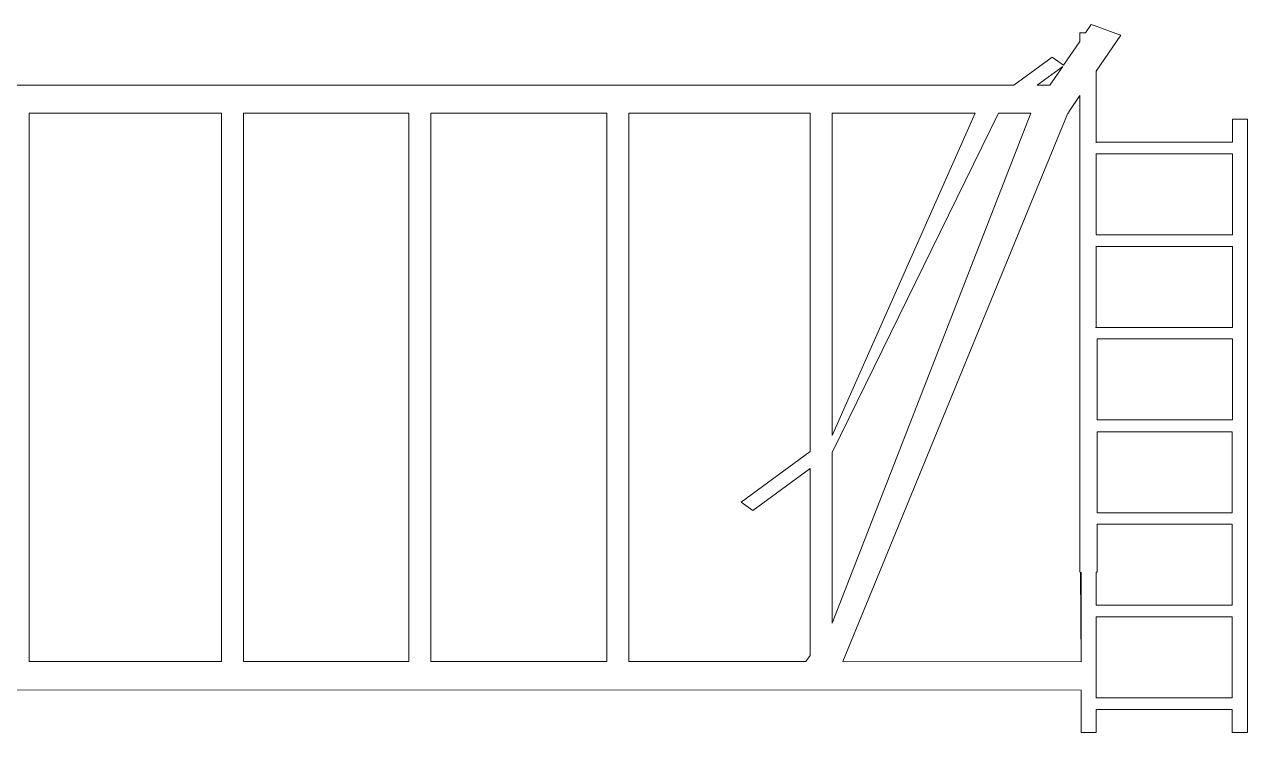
# Model space of a CAD drawing. Header units: millimetres. Extents: x -157 to 980, y -95 to 1044.
# Drawn here: x -103.5 to -26.6, y 26.6 to 71.1 of the extents above; entities that cross this region are included whole.
import ezdxf

# ---------------------------------------------------------------- set-up
doc = ezdxf.new("R2010")
doc.units = ezdxf.units.MM
doc.header["$MEASUREMENT"] = 0
doc.layers.add('Layer 1', color=7, linetype='Continuous')

msp = doc.modelspace()

# ---------------------------------------------------------------- linework, layer by layer
at = {"layer": 'Layer 1', "color": 1, "lineweight": 9}
for points, knots in [([(-36.0872, 63.6703), (-36.0872, 63.6703), (-36.0872, 68.1532), (-36.0872, 68.1532), (-36.0872, 68.1532), (-36.0872, 68.1532), (-34.5445, 70.4201), (-34.5445, 70.4201), (-34.5445, 70.4201), (-34.5445, 70.4201), (-34.8524, 70.5324), (-34.8524, 70.5324), (-34.8524, 70.5324), (-34.8524, 70.5324), (-36.0906, 70.982), (-36.0906, 70.982), (-36.0906, 70.982), (-36.0906, 70.982), (-36.4019, 71.0938), (-36.4019, 71.0938), (-36.4019, 71.0938), (-36.4019, 71.0938), (-36.7639, 70.562), (-36.7639, 70.562), (-36.7639, 70.562), (-36.7639, 70.562), (-37.1244, 70.562), (-37.1244, 70.562), (-37.1244, 70.562), (-37.1244, 70.562), (-37.1244, 70.0323), (-37.1244, 70.0323), (-37.1244, 70.0323), (-37.1244, 70.0323), (-38.1462, 68.5309), (-38.1462, 68.5309), (-38.1462, 68.5309), (-38.1462, 68.5309), (-38.8537, 69.0474), (-38.8537, 69.0474), (-38.8537, 69.0474), (-38.8537, 69.0474), (-41.2745, 67.2804), (-41.2745, 67.2804), (-41.2745, 67.2804), (-41.2745, 67.2804), (-141.9094, 67.2804), (-141.9094, 67.2804), (-141.9094, 67.2804), (-141.9094, 67.2804), (-144.3303, 69.0474), (-144.3303, 69.0474), (-144.3303, 69.0474), (-144.3303, 69.0474), (-145.0378, 68.5307), (-145.0378, 68.5307), (-145.0378, 68.5307), (-145.0378, 68.5307), (-146.0595, 70.0317), (-146.0595, 70.0317), (-146.0595, 70.0317), (-146.0595, 70.0317), (-146.0595, 70.562), (-146.0595, 70.562), (-146.0595, 70.562), (-146.0595, 70.562), (-146.4203, 70.562), (-146.4203, 70.562), (-146.4203, 70.562), (-146.4203, 70.562), (-146.7824, 71.0938), (-146.7824, 71.0938), (-146.7824, 71.0938), (-146.7824, 71.0938), (-147.0936, 70.982), (-147.0936, 70.982), (-147.0936, 70.982), (-147.0936, 70.982), (-148.3315, 70.5324), (-148.3315, 70.5324), (-148.3315, 70.5324), (-148.3315, 70.5324), (-148.6393, 70.4201), (-148.6393, 70.4201), (-148.6393, 70.4201), (-148.6393, 70.4201), (-147.0953, 68.1564), (-147.0953, 68.1564), (-147.0953, 68.1564), (-147.0953, 68.1564), (-147.0953, 63.6857), (-147.0953, 63.6857)], [0, 0, 0, 0, 0.0416667, 0.0416667, 0.0416667, 0.0416667, 0.0833333, 0.0833333, 0.0833333, 0.0833333, 0.125, 0.125, 0.125, 0.125, 0.1666667, 0.1666667, 0.1666667, 0.1666667, 0.2083333, 0.2083333, 0.2083333, 0.2083333, 0.25, 0.25, 0.25, 0.25, 0.2916667, 0.2916667, 0.2916667, 0.2916667, 0.3333333, 0.3333333, 0.3333333, 0.3333333, 0.375, 0.375, 0.375, 0.375, 0.4166667, 0.4166667, 0.4166667, 0.4166667, 0.4583333, 0.4583333, 0.4583333, 0.4583333, 0.5, 0.5, 0.5, 0.5, 0.5416667, 0.5416667, 0.5416667, 0.5416667, 0.5833333, 0.5833333, 0.5833333, 0.5833333, 0.625, 0.625, 0.625, 0.625, 0.6666667, 0.6666667, 0.6666667, 0.6666667, 0.7083333, 0.7083333, 0.7083333, 0.7083333, 0.75, 0.75, 0.75, 0.75, 0.7916667, 0.7916667, 0.7916667, 0.7916667, 0.8333333, 0.8333333, 0.8333333, 0.8333333, 0.875, 0.875, 0.875, 0.875, 0.9166667, 0.9166667, 0.9166667, 0.9166667, 1, 1, 1, 1]), ([(-38.9973, 67.2804), (-38.9973, 67.2804), (-39.8077, 67.2804), (-39.8077, 67.2804), (-39.8077, 67.2804), (-39.8077, 67.2804), (-38.1973, 68.4558), (-38.1973, 68.4558), (-38.1973, 68.4558), (-38.1973, 68.4558), (-38.9973, 67.2804), (-38.9973, 67.2804)], [0, 0, 0, 0, 0.25, 0.25, 0.25, 0.25, 0.5, 0.5, 0.5, 0.5, 1, 1, 1, 1]), ([(-37.046, 31.0532), (-37.046, 31.0532), (-52.0194, 31.0733), (-52.0194, 31.0733), (-52.0194, 31.0733), (-52.0194, 31.0733), (-37.8835, 65.5134), (-37.8835, 65.5134), (-37.8835, 65.5134), (-37.8835, 65.5134), (-37.8161, 65.5134), (-37.8161, 65.5134), (-37.8161, 65.5134), (-37.8161, 65.5134), (-37.8161, 65.6125), (-37.8161, 65.6125), (-37.8161, 65.6125), (-37.8161, 65.6125), (-37.1244, 66.629), (-37.1244, 66.629), (-37.1244, 66.629), (-37.1244, 66.629), (-37.1244, 36.7003), (-37.1244, 36.7003)], [0, 0, 0, 0, 0.1428571, 0.1428571, 0.1428571, 0.1428571, 0.2857143, 0.2857143, 0.2857143, 0.2857143, 0.4285714, 0.4285714, 0.4285714, 0.4285714, 0.5714286, 0.5714286, 0.5714286, 0.5714286, 0.7142857, 0.7142857, 0.7142857, 0.7142857, 1, 1, 1, 1]), ([(-91.0732, 31.0733), (-91.0732, 31.0733), (-103.1771, 31.0733), (-103.1771, 31.0733), (-103.1771, 31.0733), (-103.1771, 31.0733), (-103.1771, 65.5134), (-103.1771, 65.5134), (-103.1771, 65.5134), (-103.1771, 65.5134), (-91.0732, 65.5134), (-91.0732, 65.5134), (-91.0732, 65.5134), (-91.0732, 65.5134), (-91.0732, 31.0733), (-91.0732, 31.0733)], [0, 0, 0, 0, 0.2, 0.2, 0.2, 0.2, 0.4, 0.4, 0.4, 0.4, 0.6, 0.6, 0.6, 0.6, 1, 1, 1, 1]), ([(-79.3152, 31.0733), (-79.3152, 31.0733), (-89.6901, 31.0733), (-89.6901, 31.0733), (-89.6901, 31.0733), (-89.6901, 31.0733), (-89.6901, 65.5134), (-89.6901, 65.5134), (-89.6901, 65.5134), (-89.6901, 65.5134), (-79.3152, 65.5134), (-79.3152, 65.5134), (-79.3152, 65.5134), (-79.3152, 65.5134), (-79.3152, 31.0733), (-79.3152, 31.0733)], [0, 0, 0, 0, 0.2, 0.2, 0.2, 0.2, 0.4, 0.4, 0.4, 0.4, 0.6, 0.6, 0.6, 0.6, 1, 1, 1, 1]), ([(-66.8655, 31.0733), (-66.8655, 31.0733), (-77.9317, 31.0733), (-77.9317, 31.0733), (-77.9317, 31.0733), (-77.9317, 31.0733), (-77.9317, 65.5134), (-77.9317, 65.5134), (-77.9317, 65.5134), (-77.9317, 65.5134), (-66.8655, 65.5134), (-66.8655, 65.5134), (-66.8655, 65.5134), (-66.8655, 65.5134), (-66.8655, 31.0733), (-66.8655, 31.0733)], [0, 0, 0, 0, 0.2, 0.2, 0.2, 0.2, 0.4, 0.4, 0.4, 0.4, 0.6, 0.6, 0.6, 0.6, 1, 1, 1, 1]), ([(-54.3382, 31.0733), (-54.3382, 31.0733), (-65.482, 31.0733), (-65.482, 31.0733), (-65.482, 31.0733), (-65.482, 31.0733), (-65.482, 65.5134), (-65.482, 65.5134), (-65.482, 65.5134), (-65.482, 65.5134), (-54.07, 65.5134), (-54.07, 65.5134), (-54.07, 65.5134), (-54.07, 65.5134), (-54.07, 44.2733), (-54.07, 44.2733), (-54.07, 44.2733), (-54.07, 44.2733), (-58.4169, 41.1005), (-58.4169, 41.1005), (-58.4169, 41.1005), (-58.4169, 41.1005), (-57.6839, 40.565), (-57.6839, 40.565), (-57.6839, 40.565), (-57.6839, 40.565), (-54.07, 43.2028), (-54.07, 43.2028), (-54.07, 43.2028), (-54.07, 43.2028), (-54.07, 31.4674), (-54.07, 31.4674), (-54.07, 31.4674), (-54.07, 31.4674), (-54.3382, 31.0733), (-54.3382, 31.0733)], [0, 0, 0, 0, 0.1, 0.1, 0.1, 0.1, 0.2, 0.2, 0.2, 0.2, 0.3, 0.3, 0.3, 0.3, 0.4, 0.4, 0.4, 0.4, 0.5, 0.5, 0.5, 0.5, 0.6, 0.6, 0.6, 0.6, 0.7, 0.7, 0.7, 0.7, 0.8, 0.8, 0.8, 0.8, 1, 1, 1, 1]), ([(-52.6865, 65.5134), (-52.6865, 65.5134), (-43.6953, 65.5134), (-43.6953, 65.5134), (-43.6953, 65.5134), (-43.6953, 65.5134), (-52.6865, 45.2832), (-52.6865, 45.2832), (-52.6865, 45.2832), (-52.6865, 45.2832), (-52.6865, 65.5134), (-52.6865, 65.5134)], [0, 0, 0, 0, 0.25, 0.25, 0.25, 0.25, 0.5, 0.5, 0.5, 0.5, 1, 1, 1, 1]), ([(-42.2286, 65.5134), (-42.2286, 65.5134), (-40.1999, 65.5134), (-40.1999, 65.5134), (-40.1999, 65.5134), (-40.1999, 65.5134), (-52.6865, 33.5001), (-52.6865, 33.5001), (-52.6865, 33.5001), (-52.6865, 33.5001), (-52.6865, 44.2126), (-52.6865, 44.2126), (-52.6865, 44.2126), (-52.6865, 44.2126), (-42.2286, 65.5134), (-42.2286, 65.5134)], [0, 0, 0, 0, 0.2, 0.2, 0.2, 0.2, 0.4, 0.4, 0.4, 0.4, 0.6, 0.6, 0.6, 0.6, 1, 1, 1, 1]), ([(-26.5767, 45.5113), (-26.5767, 45.5113), (-26.5767, 65.1474), (-26.5767, 65.1474), (-26.5767, 65.1474), (-26.5767, 65.1474), (-27.5276, 65.1474), (-27.5276, 65.1474), (-27.5276, 65.1474), (-27.5276, 65.1474), (-27.5276, 63.6944), (-27.5276, 63.6944), (-27.5276, 63.6944), (-27.5276, 63.6944), (-36.0843, 63.6944), (-36.0843, 63.6944)], [0, 0, 0, 0, 0.2, 0.2, 0.2, 0.2, 0.4, 0.4, 0.4, 0.4, 0.6, 0.6, 0.6, 0.6, 1, 1, 1, 1]), ([(-36.0843, 62.9678), (-36.0843, 62.9678), (-27.5276, 62.9678), (-27.5276, 62.9678), (-27.5276, 62.9678), (-27.5276, 62.9678), (-27.5276, 57.8816), (-27.5276, 57.8816), (-27.5276, 57.8816), (-27.5276, 57.8816), (-36.0843, 57.8816), (-36.0843, 57.8816)], [0, 0, 0, 0, 0.25, 0.25, 0.25, 0.25, 0.5, 0.5, 0.5, 0.5, 1, 1, 1, 1]), ([(-36.0843, 57.1552), (-36.0843, 57.1552), (-27.5276, 57.1552), (-27.5276, 57.1552), (-27.5276, 57.1552), (-27.5276, 57.1552), (-27.5276, 52.0692), (-27.5276, 52.0692), (-27.5276, 52.0692), (-27.5276, 52.0692), (-36.1264, 52.0692), (-36.1264, 52.0692)], [0, 0, 0, 0, 0.25, 0.25, 0.25, 0.25, 0.5, 0.5, 0.5, 0.5, 1, 1, 1, 1]), ([(-36.0304, 46.2567), (-36.0304, 46.2567), (-36.0304, 51.3425), (-36.0304, 51.3425), (-36.0304, 51.3425), (-36.0304, 51.3425), (-27.5276, 51.3425), (-27.5276, 51.3425), (-27.5276, 51.3425), (-27.5276, 51.3425), (-27.5276, 46.2567), (-27.5276, 46.2567), (-27.5276, 46.2567), (-27.5276, 46.2567), (-36.0304, 46.2567), (-36.0304, 46.2567)], [0, 0, 0, 0, 0.2, 0.2, 0.2, 0.2, 0.4, 0.4, 0.4, 0.4, 0.6, 0.6, 0.6, 0.6, 1, 1, 1, 1]), ([(-26.5872, 46.2403), (-26.5872, 46.2403), (-26.5872, 26.623), (-26.5872, 26.623), (-26.5872, 26.623), (-26.5872, 26.623), (-27.538, 26.623), (-27.538, 26.623), (-27.538, 26.623), (-27.538, 26.623), (-27.538, 28.076), (-27.538, 28.076), (-27.538, 28.076), (-27.538, 28.076), (-36.0948, 28.076), (-36.0948, 28.076), (-36.0948, 28.076), (-36.0948, 28.076), (-36.0948, 26.623), (-36.0948, 26.623), (-36.0948, 26.623), (-36.0948, 26.623), (-37.046, 26.623), (-37.046, 26.623), (-37.046, 26.623), (-37.046, 26.623), (-37.046, 29.2862), (-37.046, 29.2862)], [0, 0, 0, 0, 0.125, 0.125, 0.125, 0.125, 0.25, 0.25, 0.25, 0.25, 0.375, 0.375, 0.375, 0.375, 0.5, 0.5, 0.5, 0.5, 0.625, 0.625, 0.625, 0.625, 0.75, 0.75, 0.75, 0.75, 1, 1, 1, 1]), ([(-36.0407, 45.5137), (-36.0407, 45.5137), (-36.0407, 40.4279), (-36.0407, 40.4279), (-36.0407, 40.4279), (-36.0407, 40.4279), (-27.538, 40.4279), (-27.538, 40.4279), (-27.538, 40.4279), (-27.538, 40.4279), (-27.538, 45.5137), (-27.538, 45.5137), (-27.538, 45.5137), (-27.538, 45.5137), (-36.0407, 45.5137), (-36.0407, 45.5137)], [0, 0, 0, 0, 0.2, 0.2, 0.2, 0.2, 0.4, 0.4, 0.4, 0.4, 0.6, 0.6, 0.6, 0.6, 1, 1, 1, 1]), ([(-36.0407, 39.7012), (-36.0407, 39.7012), (-36.0407, 36.7003), (-36.0407, 36.7003), (-36.0407, 36.7003), (-36.0407, 36.7003), (-36.0948, 36.7003), (-36.0948, 36.7003), (-36.0948, 36.7003), (-36.0948, 36.7003), (-36.0948, 34.6152), (-36.0948, 34.6152), (-36.0948, 34.6152), (-36.0948, 34.6152), (-27.538, 34.6152), (-27.538, 34.6152), (-27.538, 34.6152), (-27.538, 34.6152), (-27.538, 39.7012), (-27.538, 39.7012), (-27.538, 39.7012), (-27.538, 39.7012), (-36.0407, 39.7012), (-36.0407, 39.7012)], [0, 0, 0, 0, 0.1428571, 0.1428571, 0.1428571, 0.1428571, 0.2857143, 0.2857143, 0.2857143, 0.2857143, 0.4285714, 0.4285714, 0.4285714, 0.4285714, 0.5714286, 0.5714286, 0.5714286, 0.5714286, 0.7142857, 0.7142857, 0.7142857, 0.7142857, 1, 1, 1, 1]), ([(-36.0948, 28.8026), (-36.0948, 28.8026), (-27.538, 28.8026), (-27.538, 28.8026), (-27.538, 28.8026), (-27.538, 28.8026), (-27.538, 33.8888), (-27.538, 33.8888), (-27.538, 33.8888), (-27.538, 33.8888), (-36.0948, 33.8888), (-36.0948, 33.8888), (-36.0948, 33.8888), (-36.0948, 33.8888), (-36.0948, 28.8026), (-36.0948, 28.8026)], [0, 0, 0, 0, 0.2, 0.2, 0.2, 0.2, 0.4, 0.4, 0.4, 0.4, 0.6, 0.6, 0.6, 0.6, 1, 1, 1, 1])]:
    msp.add_open_spline(points, degree=3, knots=knots, dxfattribs=at)
for points in [[(-36.0872, 57.9127), (-36.0872, 57.9127), (-36.0872, 62.9997), (-36.0872, 62.9997)], [(-36.0872, 52.1003), (-36.0872, 52.1003), (-36.0872, 57.1749), (-36.0872, 57.1749)], [(-37.0784, 36.7003), (-37.0784, 36.7003), (-37.046, 31.0614), (-37.046, 31.0614)], [(-37.046, 31.0599), (-37.046, 31.0599), (-37.046, 36.7003), (-37.046, 36.7003)], [(-146.0919, 29.2944), (-146.0919, 29.2944), (-37.046, 29.2862), (-37.046, 29.2862)]]:
    msp.add_open_spline(points, degree=3, dxfattribs=at)

doc.saveas('drawing.dxf')
